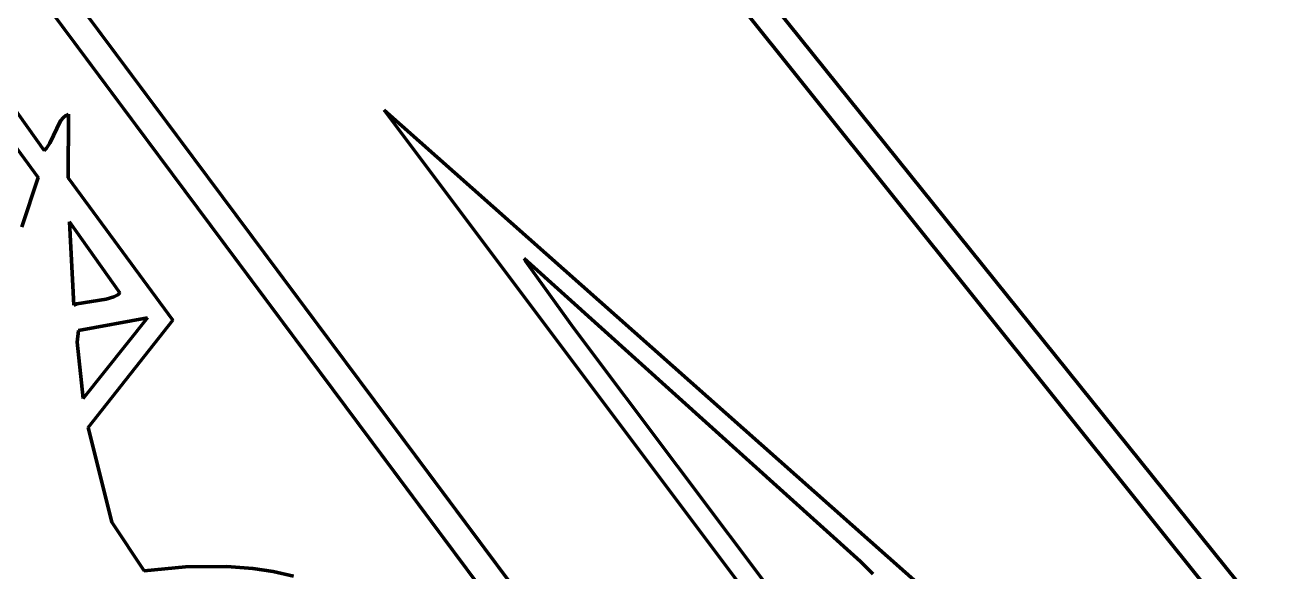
# Model space of a CAD drawing. Header units: millimetres. Extents: x 0 to 10.4, y 0 to 8.6.
# Drawn here: x 6.874 to 9.233, y 5.858 to 6.878 of the extents above; entities that cross this region are included whole.
import ezdxf

# ---------------------------------------------------------------- set-up
doc = ezdxf.new("R2010")
doc.units = ezdxf.units.MM
doc.layers.add('color#010101ff', color=7, linetype='CONTINUOUS', lineweight=100)
doc.layers.add('color#ffffffff', color=7, linetype='CONTINUOUS', lineweight=100)

msp = doc.modelspace()

# ---------------------------------------------------------------- linework, layer by layer
at = {"layer": 'color#010101ff'}
for p, q in [((9.2333, 5.635), (7.4744, 7.8313)), ((7.5657, 7.7919), (9.1581, 5.8112)), ((6.4171, 7.6637), (8.0304, 5.4993)), ((7.9857, 5.4761), (6.3759, 7.6375)), ((6.7623, 6.8498), (6.9091, 6.6439)), ((6.8981, 6.5934), (6.7228, 6.8309)), ((6.9393, 6.6993), (6.9449, 6.7055)), ((6.9449, 6.7055), (6.9494, 6.709)), ((6.9494, 6.709), (6.9547, 6.7118)), ((6.9547, 6.7118), (6.9539, 6.593)), ((8.3202, 5.6844), (7.5438, 6.7193)), ((7.5438, 6.7193), (8.8616, 5.5503)), ((6.9196, 6.6576), (6.9393, 6.6993)), ((6.9132, 6.6481), (6.9196, 6.6576)), ((6.9091, 6.6439), (6.9132, 6.6481)), ((6.8672, 6.5015), (6.8981, 6.5934)), ((6.9539, 6.593), (7.149, 6.3275)), ((6.9563, 6.5107), (6.9644, 6.3553)), ((7.0502, 6.3781), (6.9563, 6.5107)), ((7.8045, 6.4425), (7.807, 6.4376)), ((8.4324, 5.8768), (7.8045, 6.4425)), ((7.807, 6.4376), (7.8966, 6.3128)), ((7.0249, 6.3665), (7.0392, 6.3707)), ((7.0392, 6.3707), (7.0463, 6.3747)), ((7.0463, 6.3747), (7.0502, 6.3781)), ((6.9644, 6.3553), (6.9699, 6.3576)), ((6.9699, 6.3576), (7.0249, 6.3665)), ((7.1018, 6.3319), (6.9729, 6.3079)), ((6.982, 6.1809), (7.1018, 6.3319)), ((7.149, 6.3275), (6.9911, 6.1269)), ((6.9729, 6.3079), (6.9704, 6.2864)), ((7.8966, 6.3128), (8.3475, 5.7132)), ((6.9704, 6.2864), (6.982, 6.1809)), ((6.9911, 6.1269), (7.0356, 5.9504)), ((7.0356, 5.9504), (7.0957, 5.8595)), ((8.4556, 5.8541), (8.4324, 5.8768)), ((7.0957, 5.8595), (7.1727, 5.8667)), ((7.1727, 5.8667), (7.2501, 5.8675)), ((7.2501, 5.8675), (7.2983, 5.8638)), ((7.2983, 5.8638), (7.3365, 5.8582)), ((7.3365, 5.8582), (7.3744, 5.8498))]:
    msp.add_line(p, q, dxfattribs=at)
at = {"layer": 'color#ffffffff'}
for p, q in [((7.4744, 7.8313), (9.2333, 5.635)), ((9.1581, 5.8112), (7.5657, 7.7919)), ((8.0304, 5.4993), (6.4171, 7.6637)), ((6.3759, 7.6375), (7.9857, 5.4761)), ((6.9091, 6.6439), (6.7623, 6.8498)), ((6.7228, 6.8309), (6.8981, 6.5934)), ((6.9449, 6.7055), (6.9393, 6.6993)), ((6.9494, 6.709), (6.9449, 6.7055)), ((6.9547, 6.7118), (6.9494, 6.709)), ((6.9539, 6.593), (6.9547, 6.7118)), ((8.8616, 5.5503), (7.5438, 6.7193)), ((7.5438, 6.7193), (8.3202, 5.6844)), ((6.9393, 6.6993), (6.9196, 6.6576)), ((6.9196, 6.6576), (6.9132, 6.6481)), ((6.9132, 6.6481), (6.9091, 6.6439)), ((6.8981, 6.5934), (6.8672, 6.5015)), ((7.149, 6.3275), (6.9539, 6.593)), ((6.9563, 6.5107), (7.0502, 6.3781)), ((6.9644, 6.3553), (6.9563, 6.5107)), ((7.8045, 6.4425), (8.4324, 5.8768)), ((7.807, 6.4376), (7.8045, 6.4425)), ((7.8966, 6.3128), (7.807, 6.4376)), ((7.0392, 6.3707), (7.0249, 6.3665)), ((7.0463, 6.3747), (7.0392, 6.3707)), ((7.0502, 6.3781), (7.0463, 6.3747)), ((6.9699, 6.3576), (6.9644, 6.3553)), ((7.0249, 6.3665), (6.9699, 6.3576)), ((6.9729, 6.3079), (7.1018, 6.3319)), ((7.1018, 6.3319), (6.982, 6.1809)), ((6.9911, 6.1269), (7.149, 6.3275)), ((6.9704, 6.2864), (6.9729, 6.3079)), ((8.3475, 5.7132), (7.8966, 6.3128)), ((6.982, 6.1809), (6.9704, 6.2864)), ((7.0356, 5.9504), (6.9911, 6.1269)), ((7.0957, 5.8595), (7.0356, 5.9504)), ((8.4324, 5.8768), (8.4556, 5.8541)), ((7.1727, 5.8667), (7.0957, 5.8595)), ((7.2501, 5.8675), (7.1727, 5.8667)), ((7.2983, 5.8638), (7.2501, 5.8675)), ((7.3365, 5.8582), (7.2983, 5.8638)), ((7.3744, 5.8498), (7.3365, 5.8582))]:
    msp.add_line(p, q, dxfattribs=at)

doc.saveas('drawing.dxf')
